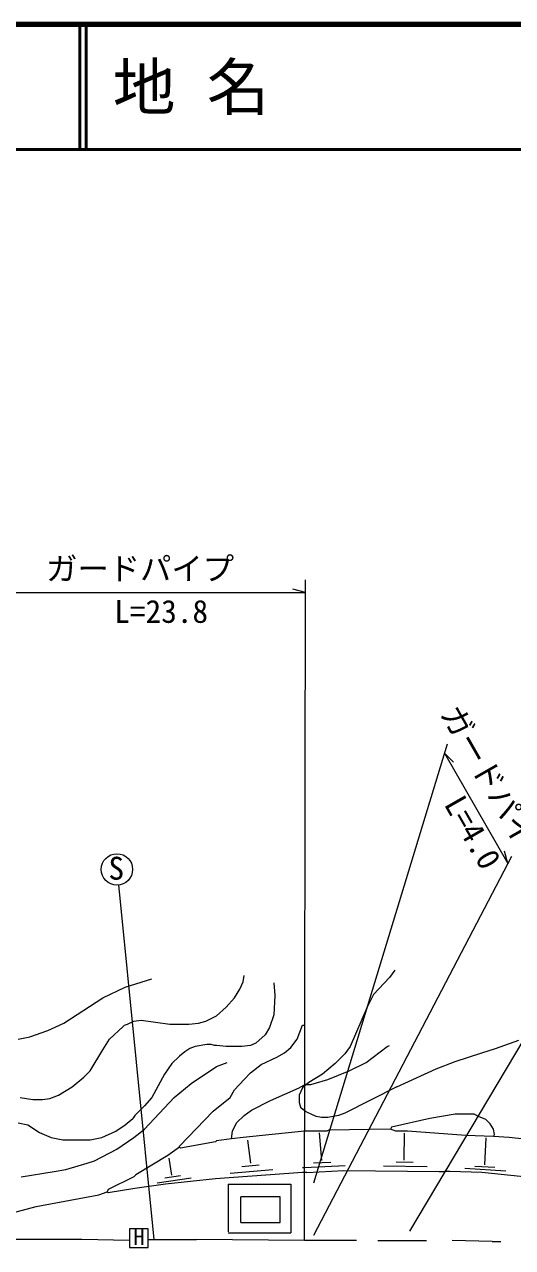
# Model space of a CAD drawing. Units: millimetres, scale not verified. Extents: x 40000 to 680000, y 20000 to 380000.
# Drawn here: x 363331 to 402279, y 282274 to 380000 of the extents above; entities that cross this region are included whole.
import ezdxf
from ezdxf.enums import TextEntityAlignment as Align

# ---------------------------------------------------------------- set-up
doc = ezdxf.new("R2010")
doc.units = ezdxf.units.MM
doc.header["$LTSCALE"] = 1000
for name, color, linetype, lineweight in [('M-BGD', 7, 'Continuous', 13), ('M-STR-HTXT', 7, 'Continuous', 13), ('M-TTL', 2, 'Continuous', 140), ('M-TTL-LINE', 7, 'Continuous', 50)]:
    doc.layers.add(name, color=color, linetype=linetype, lineweight=lineweight)
doc.layers.add('M-TTL-TXT', color=7, linetype='Continuous')
doc.styles.add('ＭＳ ゴシック', font='')
doc.styles.get('ＭＳ ゴシック').set_extended_font_data('MS Gothic')

msp = doc.modelspace()

# ---------------------------------------------------------------- linework, layer by layer
at = {"layer": 'M-BGD'}
for p, q in [((373668, 282928), (370869, 311247)), ((380772, 303502), (380857, 304010)), ((392880, 304433), (392456, 303841)), ((369596, 302232), (371374, 303079)), ((371374, 303079), (373491, 303756)), ((380518, 302909), (380772, 303502)), ((383228, 303417), (383312, 302401)), ((392456, 303841), (391186, 302486)), ((366464, 300200), (369596, 302232)), ((379418, 301470), (380095, 302232)), ((380095, 302232), (380518, 302909)), ((383312, 302401), (383228, 300877)), ((391186, 302486), (390678, 301470)), ((378656, 300793), (379418, 301470)), ((390678, 301470), (389324, 298337)), ((365194, 299607), (366464, 300200)), ((371205, 299946), (371307, 300047)), ((371307, 300047), (371544, 300115)), ((371544, 300115), (372052, 300369)), ((372052, 300369), (372644, 300454)), ((372644, 300454), (374930, 300115)), ((374930, 300115), (376454, 300115)), ((376454, 300115), (377216, 300200)), ((377216, 300200), (377809, 300369)), ((377809, 300369), (378656, 300793)), ((383228, 300877), (382889, 299861)), ((385090, 298930), (385514, 300031)), ((385514, 300031), (385683, 300031)), ((362823, 298930), (363754, 299099)), ((363754, 299099), (365194, 299607)), ((370104, 298930), (371205, 299946)), ((382550, 299269), (381788, 298591)), ((382889, 299861), (382550, 299269)), ((368580, 296390), (369596, 298083)), ((369596, 298083), (370104, 298930)), ((376539, 298168), (376116, 297914)), ((376962, 298337), (376539, 298168)), ((377894, 298507), (376962, 298337)), ((378232, 298507), (377894, 298507)), ((378486, 298422), (378232, 298507)), ((378656, 298422), (378486, 298422)), ((379418, 298337), (378656, 298422)), ((380688, 298337), (379418, 298337)), ((381365, 298422), (380688, 298337)), ((381788, 298591), (381365, 298422)), ((384074, 297829), (384582, 298253)), ((384582, 298253), (385090, 298930)), ((389324, 298337), (388900, 297745)), ((390594, 297067), (392287, 298337)), ((392287, 298337), (392456, 298422)), ((394097, 283589), (403209, 298930)), ((399822, 297829), (400923, 298168)), ((400923, 298168), (402786, 298845)), ((375692, 297575), (375100, 296983)), ((376116, 297914), (375692, 297575)), ((382212, 296898), (383482, 297491)), ((383482, 297491), (384074, 297829)), ((388900, 297745), (388138, 296983)), ((396182, 296559), (397706, 297152)), ((397706, 297152), (399822, 297829)), ((368072, 295882), (368580, 296390)), ((374507, 296136), (373491, 294273)), ((375100, 296983), (374507, 296136)), ((376624, 295374), (378656, 296729)), ((378656, 296729), (379502, 297067)), ((380857, 295713), (381365, 296221)), ((381365, 296221), (382212, 296898)), ((387122, 296136), (386022, 295459)), ((388138, 296983), (387122, 296136)), ((387546, 295713), (389239, 296390)), ((389239, 296390), (390594, 297067)), ((393049, 295120), (396182, 296559)), ((367141, 295120), (368072, 295882)), ((375269, 294273), (376624, 295374)), ((380095, 294866), (380857, 295713)), ((385768, 295289), (385260, 295035)), ((386022, 295459), (385514, 295035)), ((385768, 295289), (386022, 295289)), ((386022, 295289), (386191, 295289)), ((386191, 295289), (387546, 295713)), ((362992, 294273), (364008, 294104)), ((364770, 294104), (365363, 294189)), ((365363, 294189), (366040, 294443)), ((366040, 294443), (367141, 295120)), ((372898, 291733), (375269, 294273)), ((373491, 294273), (372898, 293596)), ((378402, 293173), (379756, 294273)), ((379756, 294273), (380095, 294866)), ((382974, 294019), (385260, 295035)), ((385514, 295035), (385260, 294443)), ((385260, 294443), (385260, 293850)), ((393049, 295120), (388900, 293003)), ((364008, 294104), (364770, 294104)), ((372898, 293596), (372136, 292834)), ((380857, 292834), (381450, 293257)), ((381450, 293257), (382974, 294019)), ((385260, 293850), (385369, 293494)), ((385369, 293494), (385580, 293307)), ((385747, 293144), (385580, 293307)), ((362823, 292241), (363585, 292072)), ((371374, 292072), (371967, 292580)), ((372136, 292834), (371967, 292580)), ((375692, 290379), (378402, 293173)), ((379926, 291564), (380264, 292241)), ((380264, 292241), (380857, 292834)), ((385852, 293088), (385747, 293144)), ((386614, 292749), (385852, 293088)), ((387038, 292665), (386614, 292749)), ((387546, 292665), (387038, 292665)), ((388392, 292834), (387546, 292665)), ((388900, 293003), (388392, 292834)), ((395674, 292580), (392626, 291903)), ((397706, 292919), (395674, 292580)), ((399230, 292919), (397706, 292919)), ((399568, 292749), (399230, 292919)), ((400161, 292495), (399568, 292749)), ((400500, 292157), (400161, 292495)), ((363585, 292072), (364516, 291479)), ((364516, 291479), (365448, 291056)), ((369512, 291056), (370612, 291564)), ((370612, 291564), (371374, 292072)), ((372052, 291056), (372898, 291733)), ((379841, 290971), (379926, 291564)), ((385683, 291564), (380772, 291056)), ((387461, 291564), (385683, 291564)), ((387053, 289220), (386871, 291427)), ((387630, 291649), (387461, 291564)), ((392541, 291733), (387630, 291649)), ((392626, 291903), (392541, 291733)), ((392964, 291564), (392541, 291733)), ((393896, 291564), (392964, 291564)), ((393626, 289264), (393655, 291404)), ((398552, 291225), (393896, 291564)), ((400754, 291141), (398552, 291225)), ((400754, 291733), (400500, 292157)), ((400838, 291310), (400754, 291733)), ((400754, 291141), (400838, 291310)), ((365448, 291056), (366379, 290887)), ((366379, 290887), (368157, 290887)), ((368157, 290887), (368580, 290887)), ((368580, 290887), (369512, 291056)), ((370697, 290125), (372052, 291056)), ((375692, 290294), (374761, 289617)), ((375692, 290294), (375692, 290379)), ((375777, 290209), (375692, 290294)), ((378571, 290717), (375777, 290209)), ((378656, 290802), (378571, 290717)), ((379841, 290971), (378656, 290802)), ((380772, 291056), (379841, 290971)), ((381406, 289016), (381161, 290864)), ((400077, 288885), (400182, 291044)), ((402024, 291056), (400754, 291141)), ((405834, 290633), (402024, 291056)), ((368919, 289193), (370697, 290125)), ((374761, 289617), (372221, 288093)), ((375099, 288066), (374879, 289404)), ((363077, 287923), (365702, 288347)), ((365702, 288347), (366633, 288516)), ((366633, 288516), (368326, 289024)), ((368326, 289024), (368919, 289193)), ((379745, 288220), (383162, 288512)), ((380681, 288746), (382062, 288875)), ((385514, 288665), (385691, 288665)), ((385691, 288665), (388935, 288837)), ((385852, 288262), (388816, 288431)), ((386393, 289029), (387769, 289095)), ((388816, 288431), (396436, 288347)), ((391982, 288796), (395470, 288758)), ((392995, 289121), (394352, 289102)), ((396436, 288347), (396859, 288347)), ((397282, 288347), (396859, 288347)), ((399822, 288262), (397282, 288347)), ((398462, 288608), (401744, 288407)), ((399284, 288789), (400870, 288703)), ((372052, 287923), (370020, 286907)), ((372221, 288093), (372052, 287923)), ((374592, 287331), (372136, 286992)), ((373914, 287455), (376637, 287847)), ((374526, 287837), (375777, 288028)), ((378571, 287754), (374592, 287331)), ((385514, 288262), (378571, 287754)), ((379587, 287331), (384582, 287331)), ((379587, 287331), (379587, 283521)), ((384582, 287331), (384582, 283436)), ((385852, 288262), (385514, 288262)), ((406342, 287585), (399822, 288262)), ((364262, 285553), (369258, 286484)), ((369258, 286484), (369935, 286738)), ((370020, 286907), (369935, 286738)), ((370020, 286653), (369935, 286738)), ((372136, 286992), (370020, 286653)), ((360791, 284621), (364262, 285553)), ((383736, 286315), (380599, 286315)), ((380599, 284283), (380599, 286315)), ((383736, 284283), (383736, 286315)), ((373206, 283774), (371706, 283774)), ((371706, 283774), (371706, 282274)), ((373206, 282274), (373206, 283774)), ((379587, 283436), (384582, 283436)), ((380599, 284283), (383736, 284283)), ((367903, 282928), (361214, 282928)), ((371713, 282843), (367903, 282928)), ((373237, 282928), (377047, 282928)), ((385683, 282843), (377047, 282928)), ((389832, 282843), (385683, 282843)), ((391525, 282843), (395420, 282843)), ((400669, 282759), (397452, 282843)), ((400669, 282759), (401346, 282759)), ((371706, 282274), (373206, 282274))]:
    msp.add_line(p, q, dxfattribs=at)
msp.add_circle((370712, 312487), 1250, dxfattribs=at)
at = {"layer": 'M-STR-HTXT'}
for p, q in [((385683, 282843), (385760, 335618)), ((357828, 334616), (385758, 334616)), ((385758, 334616), (384758, 334866)), ((386421, 287433), (397081, 322513)), ((396861, 321787), (401915, 312953)), ((396861, 321787), (397574, 321043)), ((401915, 312953), (401636, 313945)), ((386415, 283252), (402219, 313535))]:
    msp.add_line(p, q, dxfattribs=at)
at = {"layer": 'M-TTL'}
msp.add_line((680000, 380000), (40000, 380000), dxfattribs=at)
at = {"layer": 'M-TTL-LINE'}
for p, q in [((367750, 380000), (367750, 370000)), ((368250, 380000), (368250, 370000)), ((40000, 370000), (680000, 370000))]:
    msp.add_line(p, q, dxfattribs=at)

# ---------------------------------------------------------------- texts
at = {"layer": 'M-BGD', "style": 'ＭＳ ゴシック'}
for s, height, p in [('S', 1833, (370034, 311113)), ('H', 1320, (372017, 282069))]:
    msp.add_text(s, height=height, dxfattribs=at).set_placement(p, align=Align.BOTTOM_LEFT)
at = {"layer": 'M-STR-HTXT', "style": 'ＭＳ ゴシック'}
for s, p in [('ガードパイプ', (365055, 335052)), ('L=23.8', (370501, 331636))]:
    msp.add_text(s, height=1833, dxfattribs=at).set_placement(p, align=Align.BOTTOM_LEFT)
for s, p in [('ガードパイプ', (395995, 324683)), ('L=4.0', (396289, 317434))]:
    msp.add_text(s, height=1833, rotation=299.779, dxfattribs=at).set_placement(p, align=Align.BOTTOM_LEFT)
at = {"layer": 'M-TTL-TXT', "style": 'ＭＳ ゴシック'}
msp.add_text('地 名', height=3666, dxfattribs=at).set_placement((370380, 375000), align=Align.MIDDLE_LEFT)

doc.saveas('drawing.dxf')
